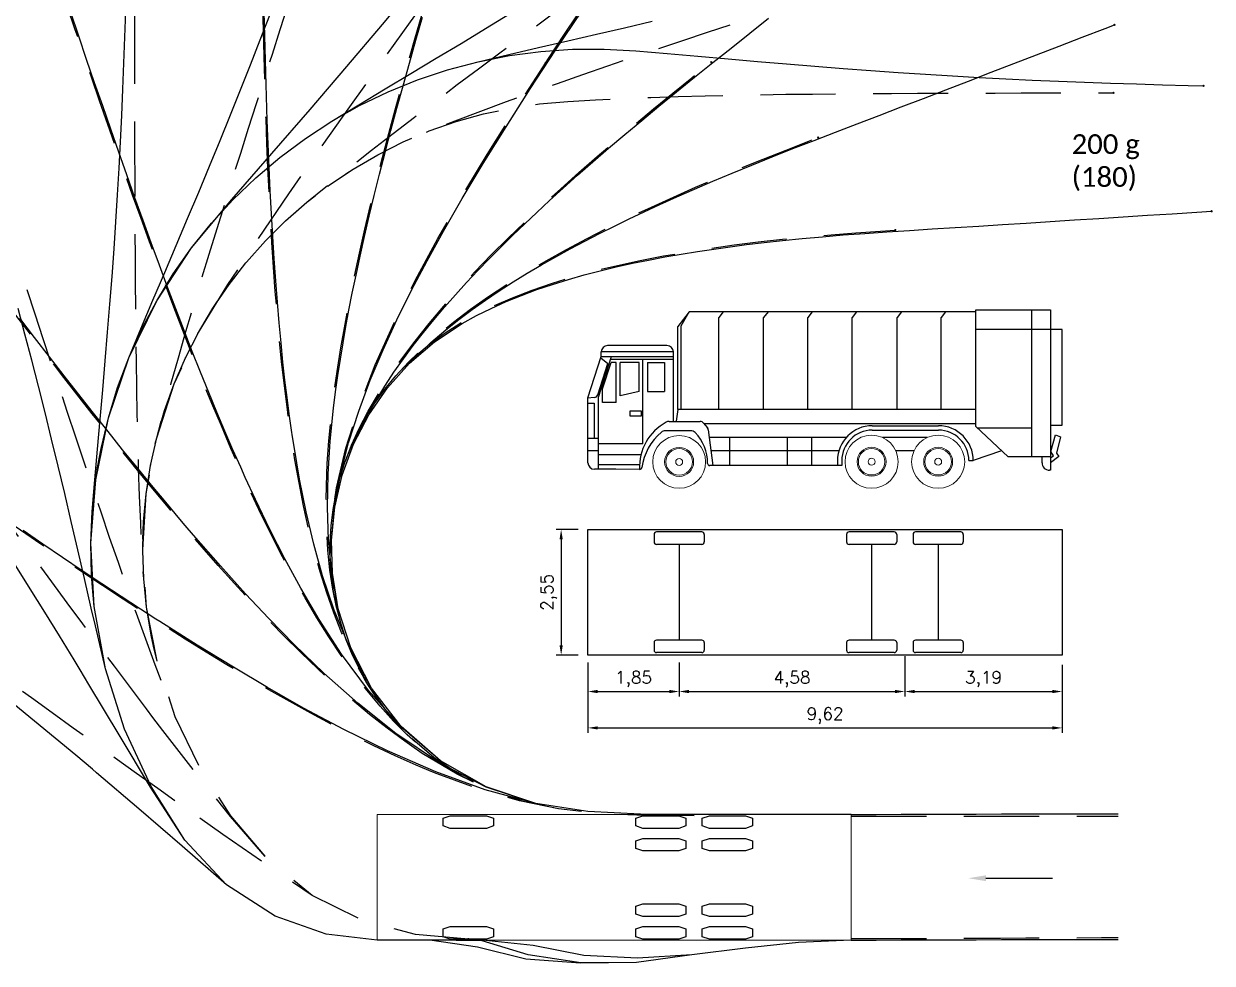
# Model space of a CAD drawing. Header units: millimetres. Extents: x -36.3 to 1.9, y -0.5 to 28.3.
# Drawn here: x -22.21 to 1.91, y -0.52 to 18.54 of the extents above; entities that cross this region are included whole.
import ezdxf
from ezdxf import colors
from ezdxf.entities.mleader import LeaderData, LeaderLine
from ezdxf.math import Vec2, Vec3

# ---------------------------------------------------------------- set-up
doc = ezdxf.new("R2010")
doc.units = ezdxf.units.MM
doc.linetypes.add('DASHEDX2', pattern=[1.5, 1, -0.5])
doc.layers.add('Tekst', color=4, linetype='Continuous')
doc.styles.add('Legend', font='CALIBRI.TTF')
doc.styles.get("Standard").update_dxf_attribs({"font": 'romans'})
doc.dimstyles.new('ISO-25', dxfattribs={"dimtxt": 2.5, "dimasz": 2.5, "dimexe": 1.25, "dimexo": 0.625, "dimtad": 1, "dimtxsty": 'Standard', "dimcen": 2.5, "dimadec": 0, "dimazin": 0, "dimtfac": 1, "dimtmove": 0, "dimatfit": 3, "dimfxl": 1, "dimarcsym": 0})

# ---------------------------------------------------------------- blocks, each defined once
blk = doc.blocks.new('*U253')
at = {"color": 1, "linetype": 'Continuous', "lineweight": 0, "ltscale": 1.524}
blk.add_lwpolyline([(0, 1.275), (-9.62, 1.275), (-9.62, -1.275), (0, -1.275), (0, 1.275), (0, 1.275)], close=True, dxfattribs=at)
at = {"color": 2, "linetype": 'Continuous', "ltscale": 1.524, "flags": 128}
for points in [[(-7.613, 1.043752), (-7.613, 1.202248), (-7.47076, 1.25), (-6.73924, 1.25), (-6.597, 1.202248), (-6.597, 1.043752), (-6.73924, 0.996), (-7.47076, 0.996)], [(-6.263, 1.043752), (-6.263, 1.202248), (-6.12076, 1.25), (-5.38924, 1.25), (-5.247, 1.202248), (-5.247, 1.043752), (-5.38924, 0.996), (-6.12076, 0.996)], [(-7.613, 0.586552), (-7.613, 0.745048), (-7.47076, 0.7928), (-6.73924, 0.7928), (-6.597, 0.745048), (-6.597, 0.586552), (-6.73924, 0.5388), (-7.47076, 0.5388)], [(-6.263, 0.586552), (-6.263, 0.745048), (-6.12076, 0.7928), (-5.38924, 0.7928), (-5.247, 0.745048), (-5.247, 0.586552), (-5.38924, 0.5388), (-6.12076, 0.5388)], [(-7.613, -0.745048), (-7.613, -0.586552), (-7.47076, -0.5388), (-6.73924, -0.5388), (-6.597, -0.586552), (-6.597, -0.745048), (-6.73924, -0.7928), (-7.47076, -0.7928)], [(-6.263, -0.745048), (-6.263, -0.586552), (-6.12076, -0.5388), (-5.38924, -0.5388), (-5.247, -0.586552), (-5.247, -0.745048), (-5.38924, -0.7928), (-6.12076, -0.7928)], [(-7.613, -1.202248), (-7.613, -1.043752), (-7.47076, -0.996), (-6.73924, -0.996), (-6.597, -1.043752), (-6.597, -1.202248), (-6.73924, -1.25), (-7.47076, -1.25)], [(-6.263, -1.202248), (-6.263, -1.043752), (-6.12076, -0.996), (-5.38924, -0.996), (-5.247, -1.043752), (-5.247, -1.202248), (-5.38924, -1.25), (-6.12076, -1.25)]]:
    blk.add_lwpolyline(points, close=True, dxfattribs=at)
blk = doc.blocks.new('*U252')
at = {"color": 2, "linetype": 'Continuous', "ltscale": 1.524, "flags": 128}
for points in [[(-0.508, 1.043752), (-0.508, 1.202248), (-0.36576, 1.25), (0.36576, 1.25), (0.508, 1.202248), (0.508, 1.043752), (0.36576, 0.996), (-0.36576, 0.996)], [(-0.508, -1.202248), (-0.508, -1.043752), (-0.36576, -0.996), (0.36576, -0.996), (0.508, -1.043752), (0.508, -1.202248), (0.36576, -1.25), (-0.36576, -1.25)]]:
    blk.add_lwpolyline(points, close=True, dxfattribs=at)
at = {"rotation": 180}
blk.add_blockref('*U253', (-1.85, 0), dxfattribs=at)
blk = doc.blocks.new('*U254')
at = {"color": 2, "lineweight": 0}
blk.add_circle((0, 0), 0.0127, dxfattribs=at)
blk = doc.blocks.new('*U255')
at = {"color": 2, "lineweight": 0}
blk.add_circle((0, 0), 0.0127, dxfattribs=at)
blk = doc.blocks.new('*U256')
at = {"color": 1, "lineweight": 0}
blk.add_circle((0, 0), 0.0127, dxfattribs=at)
blk = doc.blocks.new('*U257')
at = {"color": 1, "lineweight": 0}
blk.add_circle((0, 0), 0.0127, dxfattribs=at)
blk = doc.blocks.new('*U259')
at = {"color": 2, "lineweight": 0}
blk.add_circle((0, 0), 0.0127, dxfattribs=at)
blk = doc.blocks.new('*U261')
at = {"color": 1, "lineweight": 0}
blk.add_circle((0, 0), 0.0127, dxfattribs=at)
blk = doc.blocks.new('*U262')
at = {"color": 1, "lineweight": 0}
blk.add_circle((0, 0), 0.0127, dxfattribs=at)
blk = doc.blocks.new('*U264')
at = {"color": 2, "lineweight": 0}
blk.add_circle((0, 0), 0.0127, dxfattribs=at)
blk = doc.blocks.new('*U265')
at = {"color": 1, "lineweight": 0}
blk.add_circle((0, 0), 0.0127, dxfattribs=at)
blk = doc.blocks.new('*U268')
at = {"color": 1, "lineweight": 0}
blk.add_circle((0, 0), 0.0127, dxfattribs=at)
blk = doc.blocks.new('*U269')
at = {"color": 1, "lineweight": 0}
blk.add_circle((0, 0), 0.0127, dxfattribs=at)
blk = doc.blocks.new('*D194')
at = {"color": 0, "lineweight": -2, "transparency": 16777216}
for p, q in [((6.43, 1.454), (6.43, 0.638)), ((1.85, 1.327), (1.85, 0.638)), ((2.05, 0.738), (6.23, 0.738))]:
    blk.add_line(p, q, dxfattribs=at)
at = {"color": 0, "transparency": 16777216}
for points in [[(2.05, 0.772), (2.05, 0.705), (1.85, 0.738)], [(6.23, 0.772), (6.23, 0.705), (6.43, 0.738)]]:
    blk.add_solid(points, dxfattribs=at)
at = {"layer": 'Defpoints', "color": 0, "transparency": 16777216}
for p in [(1.85, 1.527), (6.43, 1.654), (6.43, 0.738)]:
    blk.add_point(p, dxfattribs=at)
at = {"color": 0, "transparency": 16777216, "insert": (4.14, 0.987), "char_height": 0.25, "attachment_point": 5}
blk.add_mtext('4,58', dxfattribs=at)
blk = doc.blocks.new('*D195')
at = {"color": 0, "lineweight": -2, "transparency": 16777216}
for p, q in [((0, 1.277), (0, -0.1)), ((9.62, 1.277), (9.62, -0.1)), ((0.2, 0), (9.42, 0))]:
    blk.add_line(p, q, dxfattribs=at)
at = {"color": 0, "transparency": 16777216}
for points in [[(0.2, 0.033), (0.2, -0.033), (0, 0)], [(9.42, 0.033), (9.42, -0.033), (9.62, 0)]]:
    blk.add_solid(points, dxfattribs=at)
at = {"layer": 'Defpoints', "color": 0, "transparency": 16777216}
for p in [(0, 1.477), (9.62, 1.477), (9.62, 0)]:
    blk.add_point(p, dxfattribs=at)
at = {"color": 0, "transparency": 16777216, "insert": (4.81, 0.249), "char_height": 0.25, "attachment_point": 5}
blk.add_mtext('9,62', dxfattribs=at)
blk = doc.blocks.new('*D196')
at = {"color": 0, "lineweight": -2, "transparency": 16777216}
for p, q in [((0, 1.327), (0, 0.638)), ((1.85, 1.327), (1.85, 0.638)), ((0.2, 0.738), (1.65, 0.738))]:
    blk.add_line(p, q, dxfattribs=at)
at = {"color": 0, "transparency": 16777216}
for points in [[(0.2, 0.772), (0.2, 0.705), (0, 0.738)], [(1.65, 0.772), (1.65, 0.705), (1.85, 0.738)]]:
    blk.add_solid(points, dxfattribs=at)
at = {"layer": 'Defpoints', "color": 0, "transparency": 16777216}
for p in [(0, 1.527), (1.85, 1.527), (1.85, 0.738)]:
    blk.add_point(p, dxfattribs=at)
at = {"color": 0, "transparency": 16777216, "insert": (0.925, 0.987), "char_height": 0.25, "attachment_point": 5}
blk.add_mtext('1,85', dxfattribs=at)
blk = doc.blocks.new('*D197')
at = {"color": 0, "lineweight": -2, "transparency": 16777216}
for p, q in [((-0.2, 4.027), (-0.644, 4.027)), ((-0.544, 3.827), (-0.544, 1.677)), ((-0.2, 1.477), (-0.644, 1.477))]:
    blk.add_line(p, q, dxfattribs=at)
at = {"color": 0, "transparency": 16777216}
for points in [[(-0.577, 3.827), (-0.511, 3.827), (-0.544, 4.027)], [(-0.577, 1.677), (-0.511, 1.677), (-0.544, 1.477)]]:
    blk.add_solid(points, dxfattribs=at)
at = {"layer": 'Defpoints', "color": 0, "transparency": 16777216}
for p in [(0, 4.027), (-0.544, 1.477), (0, 1.477)]:
    blk.add_point(p, dxfattribs=at)
at = {"color": 0, "transparency": 16777216, "insert": (-0.793, 2.752), "char_height": 0.25, "attachment_point": 5, "rotation": 90}
blk.add_mtext('2,55', dxfattribs=at)
blk = doc.blocks.new('*D198')
at = {"color": 0, "lineweight": -2, "transparency": 16777216}
for p, q in [((6.43, 1.277), (6.43, 0.638)), ((9.62, 1.277), (9.62, 0.638)), ((6.63, 0.738), (9.42, 0.738))]:
    blk.add_line(p, q, dxfattribs=at)
at = {"color": 0, "transparency": 16777216}
for points in [[(6.63, 0.772), (6.63, 0.705), (6.43, 0.738)], [(9.42, 0.772), (9.42, 0.705), (9.62, 0.738)]]:
    blk.add_solid(points, dxfattribs=at)
at = {"layer": 'Defpoints', "color": 0, "transparency": 16777216}
for p in [(6.43, 1.477), (9.62, 1.477), (9.62, 0.738)]:
    blk.add_point(p, dxfattribs=at)
at = {"color": 0, "transparency": 16777216, "insert": (8.025, 0.987), "char_height": 0.25, "attachment_point": 5}
blk.add_mtext('3,19', dxfattribs=at)
blk = doc.blocks.new('*U289')
at = {"color": 2, "lineweight": 0}
blk.add_circle((0, 0), 0.0127, dxfattribs=at)
blk = doc.blocks.new('*U291')
at = {"color": 2, "lineweight": 0}
blk.add_circle((0, 0), 0.0127, dxfattribs=at)
blk = doc.blocks.new('*U293')
at = {"color": 2, "lineweight": 0}
blk.add_circle((0, 0), 0.0127, dxfattribs=at)
blk = doc.blocks.new('A$C073F79CF')
at = {"color": 0}
for p, q in [((2.055, 8.446), (1.82, 8.148)), ((1.893, 8.159), (2.055, 8.446)), ((7.868, 8.446), (2.055, 8.446)), ((2.743, 8.446), (2.652, 8.331)), ((3.655, 8.446), (3.564, 8.331)), ((4.551, 8.446), (4.46, 8.331)), ((5.449, 8.446), (5.358, 8.331)), ((6.362, 8.446), (6.271, 8.331)), ((7.257, 8.446), (7.166, 8.331)), ((7.868, 6.115), (7.868, 8.487)), ((7.868, 8.487), (9.384, 8.487)), ((8.996, 8.487), (8.996, 5.499)), ((9.384, 8.487), (9.384, 5.229)), ((2.652, 6.461), (2.652, 8.331)), ((3.564, 6.461), (3.564, 8.331)), ((4.46, 6.461), (4.46, 8.331)), ((5.358, 6.461), (5.358, 8.331)), ((6.271, 6.461), (6.271, 8.331)), ((7.166, 6.461), (7.166, 8.331)), ((1.82, 6.461), (1.82, 8.148)), ((1.893, 6.461), (1.893, 8.159)), ((9.62, 8.088), (7.868, 8.088)), ((1.602, 7.759), (0.399, 7.759)), ((0, 6.698), (0.269, 7.534)), ((0.213, 6.709), (0.479, 7.534)), ((0.262, 7.51), (0.404, 7.395)), ((1.731, 7.63), (0.269, 7.63)), ((0.269, 7.534), (0.269, 7.629)), ((0.269, 7.534), (1.731, 7.534)), ((0.462, 7.481), (1.731, 7.481)), ((1.115, 5.762), (1.115, 7.481)), ((1.731, 7.63), (1.731, 6.224)), ((0.2, 6.762), (0.404, 7.395)), ((0.298, 6.88), (0.47, 7.412)), ((0.569, 7.412), (0.47, 7.412)), ((0.569, 6.605), (0.569, 7.412)), ((0.653, 6.741), (0.653, 7.412)), ((1.037, 7.412), (0.653, 7.412)), ((1.037, 6.829), (1.037, 7.412)), ((1.211, 7.412), (1.552, 7.412)), ((1.211, 7.412), (1.211, 6.829)), ((1.552, 7.412), (1.552, 6.829)), ((0.298, 6.605), (0.298, 6.88)), ((1.037, 6.829), (0.653, 6.741)), ((1.211, 6.829), (1.552, 6.829)), ((0.124, 6.702), (0, 6.693)), ((0.124, 6.702), (0, 6.693)), ((0, 5.38), (0, 6.698)), ((0, 6.587), (0.123, 6.587)), ((0.123, 6.587), (0.123, 5.873)), ((0.213, 5.25), (0.213, 6.709)), ((0.569, 6.605), (0.298, 6.605)), ((1.087, 6.431), (0.85, 6.431)), ((0.85, 6.431), (0.85, 6.336)), ((0.85, 6.336), (1.087, 6.336)), ((1.087, 6.336), (1.087, 6.431)), ((1.82, 6.461), (1.788, 6.224)), ((7.868, 6.461), (1.82, 6.461)), ((1.988, 6.028), (1.568, 6.028)), ((1.648, 6.218), (2.181, 6.218)), ((2.345, 6.186), (2.423, 6.089)), ((7.868, 6.174), (2.355, 6.174)), ((2.441, 6.046), (2.534, 5.322)), ((5.769, 6.132), (7.11, 6.132)), ((5.769, 6.044), (7.11, 6.044)), ((8.522, 5.499), (7.868, 6.115)), ((7.896, 6.089), (8.996, 6.089)), ((9.384, 6.143), (9.62, 6.143)), ((0.213, 5.873), (0, 5.873)), ((5.238, 5.893), (2.461, 5.893)), ((2.872, 5.893), (2.872, 5.328)), ((4.039, 5.893), (4.039, 5.328)), ((4.536, 5.893), (4.536, 5.328)), ((6.883, 5.893), (5.977, 5.893)), ((9.389, 5.611), (9.486, 5.948)), ((9.486, 5.948), (9.584, 5.905)), ((9.584, 5.905), (9.508, 5.576)), ((0.213, 5.625), (0, 5.625)), ((1.115, 5.762), (0.213, 5.762)), ((5.09, 5.624), (2.496, 5.624)), ((6.614, 5.624), (6.246, 5.624)), ((8.389, 5.624), (7.817, 5.425)), ((9.442, 5.524), (9.389, 5.611)), ((9.508, 5.576), (9.554, 5.509)), ((1.074, 5.541), (0.213, 5.541)), ((1.046, 5.337), (0.213, 5.337)), ((5.15, 5.328), (2.463, 5.323)), ((5.061, 5.425), (5.061, 5.328)), ((5.15, 5.425), (5.15, 5.328)), ((9.384, 5.499), (8.522, 5.499)), ((9.213, 5.381), (9.213, 5.499)), ((9.384, 5.481), (9.442, 5.524)), ((9.554, 5.509), (9.384, 5.382)), ((0.562, 5.25), (0.13, 5.25)), ((9.384, 5.229), (9.364, 5.229))]:
    blk.add_line(p, q, dxfattribs=at)
for p, q in [((9.62, 6.143), (9.62, 8.088)), ((2.085, 6.028), (1.988, 6.028)), ((2.181, 6.218), (2.278, 6.218)), ((7.729, 5.425), (7.817, 5.425)), ((1.048, 5.245), (0.562, 5.25)), ((1.342, 3.927), (1.342, 3.773)), ((2.308, 3.977), (1.392, 3.977)), ((2.358, 3.927), (2.358, 3.773)), ((5.247, 3.927), (5.247, 3.773)), ((6.213, 3.977), (5.297, 3.977)), ((6.263, 3.927), (6.263, 3.773)), ((6.597, 3.927), (6.597, 3.773)), ((7.563, 3.977), (6.647, 3.977)), ((7.613, 3.927), (7.613, 3.773)), ((2.308, 3.723), (1.392, 3.723)), ((1.85, 3.723), (1.85, 1.781)), ((6.213, 3.723), (5.297, 3.723)), ((5.755, 3.723), (5.755, 1.781)), ((7.563, 3.723), (6.647, 3.723)), ((7.105, 3.723), (7.105, 1.781)), ((1.342, 1.731), (1.342, 1.577)), ((2.308, 1.781), (1.392, 1.781)), ((2.358, 1.731), (2.358, 1.577)), ((5.247, 1.731), (5.247, 1.577)), ((6.213, 1.781), (5.297, 1.781)), ((6.263, 1.731), (6.263, 1.577)), ((6.597, 1.731), (6.597, 1.577)), ((7.563, 1.781), (6.647, 1.781)), ((7.613, 1.731), (7.613, 1.577)), ((2.308, 1.527), (1.392, 1.527)), ((6.213, 1.527), (5.297, 1.527)), ((7.563, 1.527), (6.647, 1.527))]:
    blk.add_line(p, q)
blk.add_lwpolyline([(0, 4.027), (9.62, 4.027), (9.62, 1.477), (0, 1.477)], close=True)
at = {"color": 0, "lineweight": 0}
for centre, radius in [((1.85, 5.398), 0.536), ((5.755, 5.402), 0.539), ((7.105, 5.402), 0.539), ((1.85, 5.398), 0.294), ((1.85, 5.398), 0.269), ((5.755, 5.402), 0.294), ((5.755, 5.402), 0.269), ((7.105, 5.402), 0.294), ((7.105, 5.402), 0.269), ((1.85, 5.398), 0.0705), ((5.755, 5.402), 0.0705), ((7.105, 5.402), 0.0705)]:
    blk.add_circle(centre, radius, dxfattribs=at)
at = {"color": 0}
for centre, radius, start, end in [((0.399, 7.63), 0.13, 90, 180), ((1.602, 7.63), 0.13, 0, 90), ((0.118, 6.789), 0.0864, 274.2539, 342.1292), ((0.118, 6.789), 0.0864, 274.2539, 342.1292), ((2.074, 5.297), 1.029, 118.2924, 182.8918), ((1.568, 5.899), 0.13, 90, 127.4099), ((1.648, 6.089), 0.13, 90, 118.2924), ((2.085, 5.899), 0.13, 45.9588, 90), ((2.278, 6.132), 0.0864, 38.6813, 90), ((2.356, 6.035), 0.0864, 7.3191, 38.6813), ((5.769, 5.425), 0.707, 90, 180), ((5.769, 5.425), 0.619, 90, 180), ((7.11, 5.425), 0.707, 0, 90), ((7.11, 5.425), 0.619, 0, 90), ((2.242, 5.116), 1.163, 130.3583, 171.7957), ((1.531, 5.37), 0.896, 359.743, 43.9964), ((0.13, 5.38), 0.13, 180, 270), ((2.47, 5.366), 0.0432, 179.743, 270), ((9.364, 5.381), 0.152, 180, 270), ((1.048, 5.288), 0.0432, 270, 351.7957)]:
    blk.add_arc(centre, radius, start, end, dxfattribs=at)
for centre, start, end in [((1.392, 3.927), 90, 180), ((2.308, 3.927), 0, 90), ((5.297, 3.927), 90, 180), ((6.213, 3.927), 0, 90), ((6.647, 3.927), 90, 180), ((7.563, 3.927), 0, 90), ((1.392, 3.773), 180, 270), ((2.308, 3.773), 270, 0), ((5.297, 3.773), 180, 270), ((6.213, 3.773), 270, 0), ((6.647, 3.773), 180, 270), ((7.563, 3.773), 270, 0), ((1.392, 1.731), 90, 180), ((2.308, 1.731), 0, 90), ((5.297, 1.731), 90, 180), ((6.213, 1.731), 0, 90), ((6.647, 1.731), 90, 180), ((7.563, 1.731), 0, 90), ((1.392, 1.577), 180, 270), ((2.308, 1.577), 270, 0), ((5.297, 1.577), 180, 270), ((6.213, 1.577), 270, 0), ((6.647, 1.577), 180, 270), ((7.563, 1.577), 270, 0)]:
    blk.add_arc(centre, 0.05, start, end)
dim = blk.add_linear_dim(base=(-0.544, 1.477), p1=(0, 4.027), p2=(0, 1.477), angle=270, dimstyle='ISO-25', override={"dimtxt": 0.25, "dimasz": 0.2, "dimexe": 0.1, "dimexo": 0.2, "dimgap": 0.1})
dim.commit()
dim.dimension.update_dxf_attribs({"geometry": '*D197', "text_midpoint": (-0.793, 2.752)})
for base, p1, p2, picture, middle in [((1.85, 0.738), (0, 1.527), (1.85, 1.527), '*D196', (0.925, 0.987)), ((9.62, 0), (0, 1.477), (9.62, 1.477), '*D195', (4.81, 0.249)), ((6.43, 0.738), (1.85, 1.527), (6.43, 1.654), '*D194', (4.14, 0.987)), ((9.62, 0.738), (6.43, 1.477), (9.62, 1.477), '*D198', (8.025, 0.987))]:
    dim = blk.add_linear_dim(base=base, p1=p1, p2=p2, dimstyle='ISO-25', override={"dimtxt": 0.25, "dimasz": 0.2, "dimexe": 0.1, "dimexo": 0.2, "dimgap": 0.1})
    dim.commit()
    dim.dimension.update_dxf_attribs({"geometry": picture, "text_midpoint": middle})
blk = doc.blocks.new('REN_B')
at = {"color": 1, "linetype": 'Continuous', "ltscale": 1.524, "flags": 128}
for points in [[(-20.844, 8.006), (-20.816, 8.648), (-20.748, 9.288), (-20.639, 9.922), (-20.49, 10.548), (-20.302, 11.163), (-20.075, 11.765), (-19.829, 12.355), (-19.586, 12.932), (-19.347, 13.495), (-19.112, 14.048), (-18.882, 14.591), (-18.657, 15.126), (-18.437, 15.654), (-18.222, 16.176), (-18.012, 16.693), (-17.807, 17.205), (-17.606, 17.714), (-17.409, 18.22), (-17.216, 18.722)], [(-20.814, 7.106), (-20.831, 7.363), (-20.844, 8.006), (-20.816, 8.648), (-20.765, 9.286), (-20.711, 9.909), (-20.658, 10.52), (-20.605, 11.118), (-20.554, 11.706), (-20.505, 12.285), (-20.459, 12.855), (-20.416, 13.418), (-20.376, 13.974), (-20.339, 14.525), (-20.305, 15.071), (-20.274, 15.613), (-20.246, 16.151), (-20.22, 16.686), (-20.196, 17.218), (-20.175, 17.747), (-20.155, 18.275), (-20.138, 18.8)], [(-16.754, 10.162), (-16.774, 10.295), (-16.821, 10.629), (-16.865, 10.962), (-16.907, 11.309), (-16.948, 11.679), (-16.987, 12.069), (-17.025, 12.475), (-17.061, 12.896), (-17.095, 13.329), (-17.126, 13.772), (-17.155, 14.225), (-17.181, 14.685), (-17.205, 15.152), (-17.227, 15.625), (-17.248, 16.102), (-17.266, 16.584), (-17.282, 17.069), (-17.297, 17.558), (-17.311, 18.049), (-17.323, 18.543), (-17.334, 19.038)], [(-15.923, 10.743), (-15.882, 11.076), (-15.835, 11.409), (-15.784, 11.741), (-15.73, 12.072), (-15.671, 12.403), (-15.61, 12.734), (-15.542, 13.078), (-15.466, 13.444), (-15.383, 13.827), (-15.294, 14.226), (-15.197, 14.638), (-15.095, 15.061), (-14.987, 15.493), (-14.875, 15.932), (-14.757, 16.379), (-14.636, 16.831), (-14.511, 17.287), (-14.382, 17.748), (-14.251, 18.212), (-14.116, 18.679)], [(-17.713, 9.338), (-17.806, 9.543), (-17.963, 9.9), (-18.125, 10.274), (-18.289, 10.662), (-18.454, 11.062), (-18.62, 11.474), (-18.787, 11.894), (-18.954, 12.323), (-19.122, 12.758), (-19.288, 13.2), (-19.455, 13.647), (-19.621, 14.099), (-19.787, 14.555), (-19.952, 15.014), (-20.116, 15.476), (-20.28, 15.941), (-20.443, 16.408), (-20.606, 16.877), (-20.769, 17.348), (-20.931, 17.821), (-21.093, 18.295), (-21.254, 18.77)], [(-20.754, 6.324), (-20.839, 6.688), (-20.977, 7.284), (-21.111, 7.869), (-21.244, 8.444), (-21.376, 9.009), (-21.509, 9.565), (-21.641, 10.113), (-21.775, 10.654), (-21.91, 11.189), (-22.046, 11.719), (-22.183, 12.243), (-22.322, 12.763)], [(-5.417, -0.054), (-6.486, -0.103), (-7.561, -0.215), (-8.652, -0.35), (-9.778, -0.503), (-10.909, -0.52), (-12.022, -0.437), (-13.003, -0.197), (-13.968, -0.054), (-15.037, -0.054), (-15.037, -0.054), (-16.07, 0.069), (-17.108, 0.436), (-18.091, 1.07), (-18.941, 1.976), (-19.623, 3.065), (-20.162, 4.231), (-20.548, 5.457), (-20.777, 6.722), (-20.844, 8.006), (-20.748, 9.288), (-20.49, 10.548), (-20.075, 11.765), (-19.509, 12.92), (-18.802, 13.994), (-17.985, 14.979), (-17.177, 15.909), (-16.399, 16.804), (-15.651, 17.674), (-14.929, 18.527), (-14.23, 19.369)], [(-20.709, 9.542), (-20.639, 9.922), (-20.49, 10.548), (-20.302, 11.163), (-20.075, 11.765), (-19.811, 12.351), (-19.509, 12.92), (-19.173, 13.468), (-18.802, 13.994), (-18.399, 14.495), (-17.965, 14.97), (-17.501, 15.416), (-17.01, 15.832), (-16.494, 16.216), (-15.954, 16.567), (-15.41, 16.899), (-14.877, 17.221), (-14.353, 17.535), (-13.84, 17.843), (-13.336, 18.146), (-12.841, 18.446), (-12.355, 18.743)], [(-18.929, 8.36), (-19.042, 8.493), (-19.327, 8.833), (-19.616, 9.181), (-19.907, 9.537), (-20.201, 9.9), (-20.496, 10.268), (-20.793, 10.642), (-21.09, 11.02), (-21.388, 11.403), (-21.687, 11.788), (-21.987, 12.177), (-22.286, 12.568)], [(-5.417, 2.496), (-6.486, 2.496), (-7.555, 2.496), (-8.624, 2.496), (-9.692, 2.505), (-10.76, 2.562), (-11.815, 2.722), (-12.827, 3.056), (-13.751, 3.584), (-14.55, 4.285), (-14.55, 4.285), (-14.55, 4.285), (-15.15, 5.063), (-15.571, 5.879), (-15.826, 6.674), (-15.944, 7.397), (-15.964, 8.067), (-15.904, 8.735), (-15.783, 9.394), (-15.616, 10.043), (-15.411, 10.681), (-15.176, 11.309), (-14.915, 11.928), (-14.635, 12.537), (-14.337, 13.139), (-14.024, 13.734), (-13.692, 14.335), (-13.311, 14.997), (-12.885, 15.708), (-12.422, 16.453), (-11.931, 17.222), (-11.418, 18.007), (-10.887, 18.803)], [(-14.81, 11.305), (-14.698, 11.472), (-14.505, 11.746), (-14.305, 12.015), (-14.099, 12.279), (-13.887, 12.538), (-13.67, 12.794), (-13.449, 13.045), (-13.223, 13.293), (-12.993, 13.538), (-12.76, 13.779), (-12.524, 14.017), (-12.284, 14.253), (-12.043, 14.486), (-11.798, 14.717), (-11.54, 14.956), (-11.263, 15.208), (-10.97, 15.47), (-10.662, 15.74), (-10.342, 16.017), (-10.01, 16.298), (-9.669, 16.584), (-9.32, 16.874), (-8.962, 17.165), (-8.599, 17.459), (-8.229, 17.755), (-7.856, 18.052), (-7.479, 18.353), (-7.099, 18.655)], [(-20.124, 11.646), (-20.075, 11.765), (-19.811, 12.351), (-19.509, 12.92), (-19.173, 13.468), (-18.802, 13.994), (-18.399, 14.495), (-17.965, 14.97), (-17.501, 15.416), (-17.01, 15.832), (-16.494, 16.216), (-15.954, 16.567), (-15.393, 16.883), (-14.814, 17.162), (-14.218, 17.404), (-13.607, 17.608), (-12.985, 17.773), (-12.368, 17.919), (-11.763, 18.06), (-11.171, 18.196), (-10.59, 18.33), (-10.019, 18.463), (-9.458, 18.594)], [(-13.948, 12.074), (-13.898, 12.118), (-13.643, 12.335), (-13.38, 12.542), (-13.112, 12.743), (-12.839, 12.936), (-12.561, 13.123), (-12.279, 13.304), (-11.994, 13.48), (-11.705, 13.65), (-11.414, 13.816), (-11.12, 13.977), (-10.824, 14.135), (-10.525, 14.288), (-10.225, 14.438), (-9.923, 14.585), (-9.619, 14.729), (-9.299, 14.877), (-8.958, 15.03), (-8.599, 15.188), (-8.224, 15.35), (-7.834, 15.513), (-7.433, 15.678), (-7.021, 15.844), (-6.601, 16.011), (-6.172, 16.177), (-5.737, 16.345), (-5.297, 16.514), (-4.853, 16.685), (-4.404, 16.858), (-3.953, 17.031), (-3.499, 17.206), (-3.042, 17.382), (-2.583, 17.559), (-2.123, 17.736), (-1.66, 17.914), (-1.197, 18.092), (-0.732, 18.271), (-0.266, 18.451), (-0.079, 18.522)], [(-19.173, 13.468), (-18.802, 13.994), (-18.399, 14.495), (-17.965, 14.97), (-17.501, 15.416), (-17.01, 15.832), (-16.494, 16.216), (-15.954, 16.567), (-15.393, 16.883), (-14.814, 17.162), (-14.218, 17.404), (-13.607, 17.608), (-12.985, 17.773), (-12.354, 17.898), (-11.716, 17.983), (-11.074, 18.027), (-10.43, 18.03), (-9.787, 17.993), (-9.15, 17.941), (-8.528, 17.888), (-7.918, 17.834), (-7.321, 17.781), (-6.733, 17.731), (-6.155, 17.682), (-5.585, 17.637), (-5.022, 17.595), (-4.465, 17.555), (-3.913, 17.519), (-3.367, 17.485), (-2.824, 17.455), (-2.285, 17.427), (-1.75, 17.402), (-1.217, 17.378), (-0.686, 17.358), (-0.158, 17.339), (0.369, 17.322), (0.894, 17.306), (1.417, 17.292), (1.731, 17.285)], [(-19.526, 6.465), (-19.837, 6.666), (-20.228, 6.921), (-20.622, 7.181), (-21.019, 7.446), (-21.418, 7.714), (-21.819, 7.985), (-22.222, 8.26)], [(-20.813, 3.415), (-21.152, 3.699), (-21.573, 4.049), (-21.991, 4.394), (-22.409, 4.734)], [(-13.023, 12.621), (-12.723, 12.769), (-12.418, 12.906), (-12.108, 13.032), (-11.795, 13.149), (-11.478, 13.256), (-11.158, 13.355), (-10.836, 13.447), (-10.512, 13.531), (-10.186, 13.61), (-9.859, 13.683), (-9.531, 13.75), (-9.201, 13.812), (-8.871, 13.87), (-8.54, 13.924), (-8.208, 13.973), (-7.875, 14.019), (-7.541, 14.062), (-7.187, 14.104), (-6.811, 14.145), (-6.416, 14.185), (-6.005, 14.222), (-5.58, 14.258), (-5.143, 14.291), (-4.695, 14.321), (-4.239, 14.35), (-3.776, 14.38), (-3.307, 14.41), (-2.832, 14.44), (-2.352, 14.47), (-1.868, 14.501), (-1.381, 14.532), (-0.891, 14.563), (-0.398, 14.594), (0.096, 14.626), (0.593, 14.657), (1.092, 14.689), (1.592, 14.721), (1.893, 14.74)], [(-5.417, -0.054), (-6.486, -0.103), (-7.561, -0.215), (-8.652, -0.35), (-9.778, -0.503), (-10.909, -0.52), (-12.022, -0.437), (-13.003, -0.197), (-13.968, -0.054), (-15.037, -0.054), (-15.037, -0.054), (-16.07, 0.069), (-17.108, 0.436), (-18.091, 1.07), (-18.941, 1.976), (-19.623, 3.065), (-20.162, 4.231), (-20.548, 5.457), (-20.777, 6.722), (-20.844, 8.006), (-20.748, 9.288), (-20.49, 10.548), (-20.075, 11.765), (-19.509, 12.92), (-19.173, 13.468)], [(-5.417, 2.496), (-6.486, 2.496), (-7.555, 2.496), (-8.624, 2.496), (-9.692, 2.505), (-10.76, 2.562), (-11.815, 2.722), (-12.827, 3.056), (-13.751, 3.584), (-14.55, 4.285), (-14.55, 4.285), (-14.55, 4.285), (-15.15, 5.063), (-15.571, 5.879), (-15.826, 6.674), (-15.944, 7.397), (-15.964, 8.067), (-15.898, 8.734), (-15.748, 9.387), (-15.517, 10.015), (-15.208, 10.608), (-14.827, 11.158), (-14.379, 11.654), (-13.872, 12.09), (-13.315, 12.459), (-13.023, 12.621)], [(-5.417, 2.496), (-6.486, 2.496), (-7.555, 2.496), (-8.624, 2.496), (-9.692, 2.505), (-10.76, 2.562), (-11.815, 2.722), (-12.827, 3.056), (-13.751, 3.584), (-14.55, 4.285), (-14.55, 4.285), (-14.55, 4.285), (-15.15, 5.063), (-15.571, 5.879), (-15.826, 6.674), (-15.944, 7.397), (-15.964, 8.067), (-15.898, 8.734), (-15.748, 9.387), (-15.517, 10.015), (-15.208, 10.608), (-14.827, 11.158), (-14.384, 11.659), (-13.948, 12.074)], [(-5.417, -0.054), (-6.486, -0.103), (-7.561, -0.215), (-8.652, -0.35), (-9.778, -0.503), (-10.909, -0.52), (-12.022, -0.437), (-13.003, -0.197), (-13.968, -0.054), (-15.037, -0.054), (-15.037, -0.054), (-16.07, 0.069), (-17.108, 0.436), (-18.091, 1.07), (-18.941, 1.976), (-19.623, 3.065), (-20.162, 4.231), (-20.548, 5.457), (-20.777, 6.722), (-20.844, 8.006), (-20.748, 9.288), (-20.49, 10.548), (-20.124, 11.646)], [(-5.417, 2.496), (-6.486, 2.496), (-7.555, 2.496), (-8.624, 2.496), (-9.692, 2.505), (-10.76, 2.562), (-11.815, 2.722), (-12.827, 3.056), (-13.751, 3.584), (-14.55, 4.285), (-14.55, 4.285), (-14.55, 4.285), (-15.15, 5.063), (-15.571, 5.879), (-15.826, 6.674), (-15.944, 7.397), (-15.964, 8.067), (-15.898, 8.734), (-15.748, 9.387), (-15.518, 10.015), (-15.224, 10.617), (-14.883, 11.193), (-14.81, 11.305)], [(-5.417, 2.496), (-6.486, 2.496), (-7.555, 2.496), (-8.624, 2.496), (-9.692, 2.505), (-10.76, 2.562), (-11.815, 2.722), (-12.827, 3.056), (-13.751, 3.584), (-14.55, 4.285), (-14.55, 4.285), (-14.55, 4.285), (-15.15, 5.063), (-15.571, 5.879), (-15.827, 6.673), (-15.96, 7.394), (-16.026, 8.063), (-16.047, 8.733), (-16.034, 9.405), (-15.991, 10.075), (-15.923, 10.743)], [(-5.417, 2.496), (-6.486, 2.496), (-7.555, 2.496), (-8.624, 2.496), (-9.692, 2.505), (-10.76, 2.562), (-11.815, 2.722), (-12.827, 3.056), (-13.751, 3.584), (-14.55, 4.285), (-14.55, 4.285), (-14.55, 4.285), (-15.15, 5.063), (-15.589, 5.87), (-15.91, 6.642), (-16.143, 7.339), (-16.323, 7.986), (-16.478, 8.641), (-16.61, 9.3), (-16.724, 9.963), (-16.754, 10.162)], [(-5.417, -0.054), (-6.486, -0.103), (-7.561, -0.215), (-8.652, -0.35), (-9.778, -0.503), (-10.909, -0.52), (-12.022, -0.437), (-13.003, -0.197), (-13.968, -0.054), (-15.037, -0.054), (-15.037, -0.054), (-16.07, 0.069), (-17.108, 0.436), (-18.091, 1.07), (-18.941, 1.976), (-19.623, 3.065), (-20.162, 4.231), (-20.548, 5.457), (-20.777, 6.722), (-20.844, 8.006), (-20.748, 9.288), (-20.709, 9.542)], [(-5.417, -0.054), (-6.486, -0.103), (-7.561, -0.215), (-8.652, -0.35), (-9.778, -0.503), (-10.909, -0.52), (-12.022, -0.437), (-13.003, -0.197), (-13.968, -0.054), (-15.037, -0.054), (-15.037, -0.054), (-16.07, 0.069), (-17.108, 0.436), (-18.091, 1.07), (-18.941, 1.976), (-19.623, 3.065), (-20.162, 4.231), (-20.548, 5.457), (-20.777, 6.722), (-20.844, 8.006), (-20.748, 9.288), (-20.709, 9.542)], [(-5.417, 2.496), (-6.486, 2.496), (-7.555, 2.496), (-8.624, 2.496), (-9.692, 2.505), (-10.76, 2.562), (-11.815, 2.722), (-12.827, 3.056), (-13.751, 3.584), (-14.557, 4.278), (-14.557, 4.278), (-14.557, 4.278), (-15.21, 5.014), (-15.758, 5.754), (-16.213, 6.456), (-16.585, 7.091), (-16.907, 7.683), (-17.213, 8.283), (-17.506, 8.889), (-17.713, 9.338)], [(-5.417, 2.496), (-6.486, 2.496), (-7.555, 2.496), (-8.624, 2.496), (-9.692, 2.505), (-10.76, 2.562), (-11.815, 2.722), (-12.827, 3.055), (-13.772, 3.548), (-14.655, 4.144), (-14.655, 4.144), (-14.655, 4.144), (-15.427, 4.757), (-16.117, 5.369), (-16.721, 5.95), (-17.237, 6.477), (-17.706, 6.976), (-18.217, 7.541), (-18.761, 8.164), (-18.929, 8.36)], [(-5.417, -0.054), (-6.486, -0.103), (-7.561, -0.215), (-8.652, -0.35), (-9.778, -0.503), (-10.909, -0.52), (-12.022, -0.437), (-13.003, -0.197), (-13.968, -0.054), (-15.037, -0.054), (-15.037, -0.054), (-16.07, 0.069), (-17.108, 0.436), (-18.091, 1.07), (-18.941, 1.976), (-19.623, 3.065), (-20.162, 4.231), (-20.548, 5.457), (-20.777, 6.722), (-20.844, 8.006)], [(-5.417, -0.054), (-6.486, -0.103), (-7.561, -0.215), (-8.652, -0.35), (-9.778, -0.503), (-10.909, -0.52), (-12.022, -0.437), (-13.003, -0.197), (-13.968, -0.054), (-15.037, -0.054), (-15.037, -0.054), (-16.07, 0.069), (-17.108, 0.436), (-18.091, 1.07), (-18.941, 1.976), (-19.623, 3.065), (-20.162, 4.231), (-20.548, 5.457), (-20.777, 6.722), (-20.814, 7.106)], [(-5.417, -0.054), (-6.486, -0.103), (-7.561, -0.215), (-8.652, -0.35), (-9.778, -0.503), (-10.909, -0.52), (-12.022, -0.437), (-13.003, -0.197), (-13.968, -0.054), (-15.037, -0.054), (-15.037, -0.054), (-16.07, 0.069), (-17.108, 0.436), (-18.091, 1.07), (-18.941, 1.976), (-19.623, 3.065), (-20.162, 4.231), (-20.548, 5.457), (-20.754, 6.324)], [(-5.417, 2.496), (-6.486, 2.496), (-7.555, 2.496), (-8.624, 2.496), (-9.692, 2.505), (-10.76, 2.562), (-11.815, 2.721), (-12.846, 2.999), (-13.849, 3.363), (-14.828, 3.789), (-14.828, 3.789), (-14.828, 3.789), (-15.714, 4.224), (-16.529, 4.659), (-17.26, 5.073), (-17.955, 5.485), (-18.689, 5.935), (-19.449, 6.416), (-19.526, 6.465)], [(-5.417, -0.054), (-6.486, -0.103), (-7.561, -0.215), (-8.652, -0.35), (-9.754, -0.417), (-10.844, -0.361), (-11.871, -0.163), (-12.899, -0.054), (-13.968, -0.054), (-15.037, -0.054), (-15.037, -0.054), (-16.07, 0.069), (-17.108, 0.436), (-18.091, 1.07), (-18.995, 1.857), (-19.871, 2.614), (-20.728, 3.343), (-20.813, 3.415)], [(-5.417, 2.496), (-4.911, 2.499), (-4.404, 2.502), (-3.897, 2.504), (-3.389, 2.506), (-2.881, 2.507), (-2.373, 2.509), (-1.864, 2.51), (-1.355, 2.511), (-0.846, 2.511), (-0.337, 2.512), (-0.003, 2.512)], [(-5.417, -0.054), (-4.911, -0.051), (-4.404, -0.048), (-3.897, -0.046), (-3.389, -0.044), (-2.881, -0.043), (-2.373, -0.041), (-1.864, -0.04), (-1.355, -0.039), (-0.846, -0.039), (-0.337, -0.038), (0, -0.038)]]:
    blk.add_lwpolyline(points, dxfattribs=at)
at = {"color": 2, "linetype": 'DASHEDX2', "ltscale": 1.524, "flags": 128}
for points in [[(-19.717, 6.707), (-19.774, 7.281), (-19.794, 7.857), (-19.777, 8.434), (-19.725, 9.008), (-19.635, 9.578), (-19.51, 10.141), (-19.368, 10.688), (-19.221, 11.231), (-19.07, 11.768), (-18.917, 12.3), (-18.761, 12.828), (-18.604, 13.352), (-18.445, 13.872), (-18.286, 14.389), (-18.126, 14.902), (-17.966, 15.412), (-17.805, 15.92), (-17.645, 16.426), (-17.484, 16.929), (-17.323, 17.431), (-17.163, 17.93), (-17.003, 18.429), (-16.842, 18.926), (-16.682, 19.422), (-16.522, 19.916), (-16.362, 20.41), (-16.203, 20.903), (-16.043, 21.396), (-15.884, 21.887), (-15.724, 22.378), (-15.565, 22.868), (-15.406, 23.358), (-15.247, 23.848), (-15.088, 24.337), (-14.93, 24.826), (-14.771, 25.314), (-14.612, 25.803), (-14.517, 26.096)], [(-19.577, 5.912), (-19.624, 6.138), (-19.717, 6.707), (-19.774, 7.281), (-19.807, 7.846), (-19.835, 8.407), (-19.858, 8.964), (-19.877, 9.518), (-19.892, 10.068), (-19.904, 10.615), (-19.915, 11.159), (-19.923, 11.699), (-19.929, 12.237), (-19.935, 12.772), (-19.939, 13.304), (-19.942, 13.835), (-19.945, 14.363), (-19.948, 14.89), (-19.949, 15.414), (-19.951, 15.938), (-19.952, 16.46), (-19.953, 16.981), (-19.954, 17.501), (-19.954, 18.02), (-19.955, 18.538), (-19.955, 19.056), (-19.955, 19.572), (-19.956, 20.088), (-19.956, 20.604), (-19.956, 21.119), (-19.956, 21.633), (-19.956, 22.148), (-19.956, 22.661), (-19.956, 23.175), (-19.956, 23.688), (-19.956, 24.201), (-19.956, 24.714), (-19.957, 25.227), (-19.957, 25.739), (-19.957, 25.841)], [(-11.622, 17.742), (-11.457, 17.994), (-11.179, 18.413), (-10.898, 18.831), (-10.616, 19.248), (-10.332, 19.665), (-10.046, 20.082), (-9.759, 20.498), (-9.471, 20.913), (-9.182, 21.329), (-8.891, 21.743), (-8.6, 22.158), (-8.308, 22.572), (-8.015, 22.986), (-7.721, 23.4), (-7.427, 23.814), (-7.132, 24.227), (-6.837, 24.64), (-6.541, 25.054), (-6.246, 25.466), (-5.949, 25.879), (-5.887, 25.966)], [(-19.42, 5.218), (-19.539, 5.533), (-19.733, 6.055), (-19.922, 6.575), (-20.106, 7.093), (-20.287, 7.609), (-20.465, 8.122), (-20.639, 8.633), (-20.811, 9.141), (-20.982, 9.648), (-21.15, 10.152), (-21.317, 10.655), (-21.483, 11.156), (-21.648, 11.656), (-21.811, 12.154), (-21.974, 12.65), (-22.137, 13.146), (-22.298, 13.641), (-22.459, 14.134), (-22.62, 14.627), (-22.78, 15.119), (-22.941, 15.61), (-23.1, 16.101), (-23.26, 16.591), (-23.419, 17.08), (-23.578, 17.569), (-23.737, 18.058), (-23.896, 18.546), (-24.054, 19.034), (-24.213, 19.522), (-24.371, 20.01), (-24.53, 20.497), (-24.688, 20.984), (-24.846, 21.471), (-25.004, 21.957), (-25.162, 22.444), (-25.32, 22.93), (-25.478, 23.414), (-25.636, 23.9)], [(-13.187, -0.029), (-14.257, 0.064), (-15.33, 0.349), (-16.355, 0.855), (-17.263, 1.591), (-18.008, 2.474), (-18.634, 3.442), (-19.132, 4.482), (-19.495, 5.576), (-19.717, 6.707), (-19.794, 7.857), (-19.725, 9.008), (-19.51, 10.141), (-19.154, 11.237), (-18.663, 12.28), (-18.064, 13.25), (-17.45, 14.181), (-16.831, 15.09), (-16.211, 15.982), (-15.591, 16.859), (-14.974, 17.725), (-14.359, 18.582), (-13.746, 19.432), (-13.136, 20.276), (-12.528, 21.116), (-11.921, 21.953), (-11.316, 22.787), (-11.195, 22.953)], [(-19.792, 8.088), (-19.777, 8.434), (-19.725, 9.008), (-19.635, 9.578), (-19.51, 10.141), (-19.35, 10.695), (-19.154, 11.237), (-18.925, 11.767), (-18.663, 12.28), (-18.368, 12.776), (-18.043, 13.252), (-17.688, 13.707), (-17.305, 14.138), (-16.895, 14.544), (-16.461, 14.924), (-16.025, 15.281), (-15.588, 15.632), (-15.151, 15.977), (-14.715, 16.317), (-14.28, 16.651), (-13.846, 16.982), (-13.413, 17.309), (-12.981, 17.632), (-12.551, 17.953), (-12.122, 18.271), (-11.694, 18.586), (-11.268, 18.9), (-10.843, 19.212), (-10.419, 19.523), (-9.996, 19.833), (-9.574, 20.141), (-9.153, 20.448), (-8.733, 20.755), (-8.314, 21.06), (-7.895, 21.365), (-7.477, 21.67), (-7.059, 21.974), (-6.642, 22.277), (-6.225, 22.58)], [(-14.533, 4.231), (-14.624, 4.33), (-14.842, 4.586), (-15.042, 4.856), (-15.232, 5.149), (-15.417, 5.472), (-15.594, 5.821), (-15.76, 6.194), (-15.916, 6.587), (-16.06, 6.997), (-16.194, 7.421), (-16.316, 7.858), (-16.428, 8.306), (-16.529, 8.763), (-16.622, 9.227), (-16.706, 9.698), (-16.782, 10.174), (-16.85, 10.655), (-16.912, 11.141), (-16.968, 11.629), (-17.018, 12.12), (-17.063, 12.614), (-17.103, 13.11), (-17.14, 13.608), (-17.173, 14.108), (-17.202, 14.609), (-17.228, 15.111), (-17.252, 15.614), (-17.273, 16.118), (-17.292, 16.623), (-17.309, 17.128), (-17.325, 17.635), (-17.338, 18.141), (-17.351, 18.648), (-17.362, 19.156), (-17.372, 19.664), (-17.38, 20.172), (-17.388, 20.681), (-17.396, 21.189), (-17.397, 21.291)], [(-14.842, 4.586), (-15.042, 4.856), (-15.225, 5.138), (-15.39, 5.431), (-15.536, 5.733), (-15.663, 6.045), (-15.769, 6.363), (-15.859, 6.702), (-15.935, 7.068), (-15.994, 7.456), (-16.036, 7.862), (-16.062, 8.285), (-16.072, 8.72), (-16.067, 9.165), (-16.048, 9.619), (-16.015, 10.08), (-15.971, 10.546), (-15.915, 11.016), (-15.848, 11.49), (-15.773, 11.967), (-15.689, 12.446), (-15.598, 12.926), (-15.499, 13.408), (-15.395, 13.891), (-15.285, 14.375), (-15.17, 14.86), (-15.051, 15.344), (-14.927, 15.83), (-14.8, 16.315), (-14.67, 16.801), (-14.537, 17.287), (-14.401, 17.773), (-14.263, 18.259), (-14.123, 18.745), (-13.981, 19.232), (-13.837, 19.718), (-13.692, 20.204), (-13.546, 20.69), (-13.457, 20.982)], [(-14.262, 3.963), (-14.427, 4.116), (-14.703, 4.392), (-14.976, 4.694), (-15.245, 5.018), (-15.509, 5.362), (-15.767, 5.724), (-16.019, 6.1), (-16.263, 6.49), (-16.501, 6.892), (-16.732, 7.304), (-16.958, 7.725), (-17.177, 8.154), (-17.391, 8.589), (-17.599, 9.03), (-17.803, 9.477), (-18.003, 9.928), (-18.198, 10.383), (-18.39, 10.841), (-18.579, 11.303), (-18.764, 11.767), (-18.947, 12.233), (-19.127, 12.702), (-19.305, 13.172), (-19.48, 13.644), (-19.654, 14.118), (-19.827, 14.592), (-19.998, 15.068), (-20.167, 15.545), (-20.335, 16.023), (-20.503, 16.502), (-20.669, 16.981), (-20.834, 17.461), (-20.999, 17.941), (-21.162, 18.422), (-21.326, 18.904), (-21.488, 19.385), (-21.65, 19.867), (-21.812, 20.35)], [(-19.585, 4.466), (-19.717, 4.64), (-20.044, 5.073), (-20.368, 5.505), (-20.69, 5.936), (-21.008, 6.365), (-21.324, 6.793), (-21.639, 7.22), (-21.951, 7.645), (-22.262, 8.069), (-22.572, 8.493), (-22.881, 8.915), (-23.188, 9.336), (-23.495, 9.757), (-23.801, 10.176), (-24.106, 10.595), (-24.411, 11.014), (-24.715, 11.432), (-25.018, 11.849), (-25.322, 12.266), (-25.624, 12.683), (-25.927, 13.099), (-26.229, 13.514), (-26.531, 13.93), (-26.833, 14.345), (-27.134, 14.76), (-27.436, 15.175), (-27.737, 15.589), (-28.038, 16.004), (-28.339, 16.418), (-28.64, 16.832), (-28.941, 17.246), (-29.241, 17.659), (-29.54, 18.071), (-29.841, 18.485), (-30.142, 18.899), (-30.442, 19.312), (-30.743, 19.726), (-31.043, 20.139), (-31.103, 20.222)], [(-19.538, 10.029), (-19.51, 10.141), (-19.35, 10.695), (-19.154, 11.237), (-18.925, 11.767), (-18.663, 12.28), (-18.368, 12.776), (-18.043, 13.252), (-17.688, 13.707), (-17.305, 14.138), (-16.895, 14.544), (-16.461, 14.924), (-16.003, 15.275), (-15.524, 15.596), (-15.026, 15.886), (-14.51, 16.145), (-13.979, 16.37), (-13.456, 16.573), (-12.934, 16.771), (-12.414, 16.964), (-11.896, 17.151), (-11.38, 17.334), (-10.867, 17.514), (-10.356, 17.69), (-9.847, 17.864), (-9.34, 18.035), (-8.836, 18.204), (-8.333, 18.372), (-7.833, 18.538), (-7.334, 18.703), (-6.836, 18.867), (-6.34, 19.03), (-5.845, 19.192), (-5.351, 19.354), (-4.858, 19.515), (-4.366, 19.676), (-3.876, 19.836), (-3.385, 19.996), (-2.896, 20.155), (-2.7, 20.219)], [(-14.335, 3.884), (-14.478, 3.984), (-14.835, 4.248), (-15.191, 4.528), (-15.544, 4.823), (-15.894, 5.132), (-16.242, 5.452), (-16.586, 5.782), (-16.928, 6.122), (-17.266, 6.47), (-17.601, 6.825), (-17.933, 7.187), (-18.262, 7.554), (-18.589, 7.926), (-18.913, 8.303), (-19.235, 8.684), (-19.555, 9.068), (-19.873, 9.455), (-20.189, 9.845), (-20.503, 10.237), (-20.817, 10.632), (-21.128, 11.029), (-21.439, 11.427), (-21.749, 11.827), (-22.057, 12.228), (-22.365, 12.631), (-22.672, 13.034), (-22.978, 13.439), (-23.284, 13.844), (-23.589, 14.25), (-23.894, 14.657), (-24.198, 15.065), (-24.501, 15.473), (-24.804, 15.881), (-25.107, 16.29), (-25.41, 16.7), (-25.712, 17.109), (-26.014, 17.519), (-26.316, 17.93), (-26.376, 18.012)], [(-15.293, 5.254), (-15.39, 5.431), (-15.536, 5.733), (-15.663, 6.045), (-15.769, 6.363), (-15.855, 6.688), (-15.921, 7.017), (-15.965, 7.35), (-15.988, 7.685), (-15.99, 8.021), (-15.971, 8.356), (-15.93, 8.689), (-15.869, 9.019), (-15.786, 9.345), (-15.684, 9.664), (-15.555, 9.992), (-15.399, 10.332), (-15.217, 10.681), (-15.011, 11.035), (-14.783, 11.391), (-14.534, 11.748), (-14.267, 12.105), (-13.984, 12.46), (-13.687, 12.813), (-13.376, 13.163), (-13.054, 13.51), (-12.722, 13.853), (-12.381, 14.194), (-12.032, 14.531), (-11.675, 14.866), (-11.313, 15.197), (-10.945, 15.526), (-10.572, 15.852), (-10.194, 16.175), (-9.813, 16.497), (-9.429, 16.816), (-9.041, 17.134), (-8.651, 17.45), (-8.258, 17.764)], [(-8.607, 2.471), (-9.596, 2.478), (-10.521, 2.518), (-11.357, 2.61), (-12.078, 2.762), (-12.716, 2.981), (-13.32, 3.278), (-13.881, 3.649), (-14.391, 4.087), (-14.842, 4.586), (-15.225, 5.138), (-15.536, 5.733), (-15.769, 6.363), (-15.921, 7.017), (-15.988, 7.685), (-15.97, 8.371), (-15.864, 9.127), (-15.673, 9.934), (-15.406, 10.77), (-15.075, 11.62), (-14.691, 12.477), (-14.264, 13.334), (-13.803, 14.189), (-13.314, 15.041), (-12.803, 15.889), (-12.275, 16.733), (-11.732, 17.575), (-11.622, 17.742)], [(-18.925, 11.767), (-18.663, 12.28), (-18.368, 12.776), (-18.043, 13.252), (-17.688, 13.707), (-17.305, 14.138), (-16.895, 14.544), (-16.461, 14.924), (-16.003, 15.275), (-15.524, 15.596), (-15.026, 15.886), (-14.51, 16.145), (-13.979, 16.37), (-13.435, 16.56), (-12.879, 16.716), (-12.315, 16.837), (-11.745, 16.921), (-11.17, 16.97), (-10.605, 17.002), (-10.043, 17.029), (-9.485, 17.051), (-8.93, 17.069), (-8.379, 17.084), (-7.831, 17.095), (-7.287, 17.105), (-6.745, 17.113), (-6.207, 17.119), (-5.671, 17.124), (-5.137, 17.128), (-4.605, 17.132), (-4.076, 17.134), (-3.548, 17.136), (-3.022, 17.138), (-2.497, 17.139), (-1.974, 17.141), (-1.451, 17.141), (-0.93, 17.142), (-0.41, 17.143), (-0.098, 17.143)], [(-15.749, 6.299), (-15.769, 6.363), (-15.855, 6.688), (-15.921, 7.017), (-15.965, 7.35), (-15.988, 7.685), (-15.99, 8.021), (-15.971, 8.356), (-15.93, 8.689), (-15.869, 9.019), (-15.786, 9.345), (-15.684, 9.664), (-15.561, 9.977), (-15.419, 10.281), (-15.257, 10.575), (-15.078, 10.858), (-14.88, 11.13), (-14.656, 11.401), (-14.402, 11.676), (-14.122, 11.95), (-13.816, 12.222), (-13.489, 12.489), (-13.143, 12.751), (-12.78, 13.007), (-12.402, 13.256), (-12.011, 13.499), (-11.609, 13.735), (-11.196, 13.965), (-10.775, 14.188), (-10.347, 14.406), (-9.912, 14.618), (-9.471, 14.825), (-9.026, 15.028), (-8.576, 15.226), (-8.122, 15.42), (-7.664, 15.611), (-7.204, 15.798), (-6.741, 15.982), (-6.276, 16.164), (-6.089, 16.236)], [(-15.965, 7.35), (-15.988, 7.685), (-15.99, 8.021), (-15.971, 8.356), (-15.93, 8.689), (-15.869, 9.019), (-15.786, 9.345), (-15.684, 9.664), (-15.561, 9.977), (-15.419, 10.281), (-15.257, 10.575), (-15.078, 10.858), (-14.88, 11.13), (-14.666, 11.388), (-14.436, 11.633), (-14.191, 11.862), (-13.932, 12.075), (-13.659, 12.272), (-13.358, 12.463), (-13.028, 12.646), (-12.672, 12.821), (-12.293, 12.986), (-11.894, 13.139), (-11.48, 13.282), (-11.05, 13.413), (-10.609, 13.533), (-10.158, 13.642), (-9.698, 13.742), (-9.23, 13.832), (-8.756, 13.914), (-8.277, 13.988), (-7.793, 14.055), (-7.306, 14.116), (-6.815, 14.17), (-6.321, 14.219), (-5.825, 14.263), (-5.327, 14.302), (-4.827, 14.338), (-4.526, 14.357)], [(-19.139, 2.776), (-19.487, 3.023), (-19.92, 3.331), (-20.351, 3.639), (-20.779, 3.946), (-21.205, 4.253), (-21.63, 4.559), (-22.053, 4.864), (-22.475, 5.169), (-22.895, 5.473), (-23.315, 5.777), (-23.733, 6.08), (-24.151, 6.383), (-24.568, 6.686), (-24.985, 6.988), (-25.401, 7.29), (-25.816, 7.591), (-26.231, 7.893), (-26.646, 8.194), (-27.06, 8.494), (-27.474, 8.795), (-27.887, 9.095), (-28.301, 9.395), (-28.714, 9.696), (-29.127, 9.995), (-29.539, 10.295), (-29.952, 10.595), (-30.364, 10.895), (-30.777, 11.194), (-31.189, 11.494), (-31.599, 11.791), (-32.011, 12.091), (-32.423, 12.39), (-32.835, 12.69), (-33.247, 12.989), (-33.659, 13.288), (-34.07, 13.587), (-34.482, 13.886), (-34.811, 14.126)], [(-13.905, 3.358), (-14.246, 3.501), (-14.674, 3.69), (-15.102, 3.891), (-15.53, 4.102), (-15.957, 4.323), (-16.384, 4.552), (-16.811, 4.788), (-17.236, 5.031), (-17.661, 5.28), (-18.085, 5.534), (-18.507, 5.793), (-18.929, 6.056), (-19.35, 6.323), (-19.77, 6.593), (-20.19, 6.866), (-20.608, 7.142), (-21.026, 7.42), (-21.443, 7.701), (-21.86, 7.983), (-22.276, 8.267), (-22.692, 8.553), (-23.107, 8.84), (-23.522, 9.128), (-23.937, 9.417), (-24.351, 9.708), (-24.765, 9.999), (-25.179, 10.291), (-25.592, 10.583), (-26.005, 10.877), (-26.418, 11.171), (-26.831, 11.465), (-27.243, 11.76), (-27.656, 12.055), (-28.068, 12.351), (-28.48, 12.647), (-28.892, 12.943), (-29.304, 13.239), (-29.634, 13.477)], [(-8.607, 2.471), (-9.596, 2.478), (-10.521, 2.518), (-11.357, 2.61), (-12.078, 2.762), (-12.716, 2.981), (-13.32, 3.278), (-13.881, 3.649), (-14.391, 4.087), (-14.842, 4.586), (-15.225, 5.138), (-15.536, 5.733), (-15.769, 6.363), (-15.921, 7.017), (-15.965, 7.35)], [(-8.607, 2.471), (-9.596, 2.478), (-10.521, 2.518), (-11.357, 2.61), (-12.078, 2.762), (-12.716, 2.981), (-13.32, 3.278), (-13.881, 3.649), (-14.391, 4.087), (-14.842, 4.586), (-15.225, 5.138), (-15.536, 5.733), (-15.749, 6.299)], [(-13.187, -0.029), (-14.257, 0.064), (-15.33, 0.349), (-16.355, 0.855), (-17.263, 1.591), (-18.008, 2.474), (-18.634, 3.442), (-19.132, 4.482), (-19.495, 5.576), (-19.577, 5.912)], [(-8.607, 2.471), (-9.596, 2.478), (-10.521, 2.518), (-11.357, 2.61), (-12.078, 2.762), (-12.716, 2.981), (-13.32, 3.278), (-13.881, 3.649), (-14.391, 4.087), (-14.842, 4.586), (-15.225, 5.138), (-15.293, 5.254)], [(-8.607, 2.471), (-9.596, 2.478), (-10.521, 2.518), (-11.357, 2.61), (-12.078, 2.762), (-12.716, 2.981), (-13.32, 3.278), (-13.881, 3.649), (-14.391, 4.087), (-14.842, 4.586), (-15.225, 5.138), (-15.293, 5.254)], [(-8.607, 2.471), (-9.596, 2.478), (-10.521, 2.518), (-11.357, 2.61), (-12.078, 2.762), (-12.716, 2.981), (-13.32, 3.278), (-13.881, 3.649), (-14.391, 4.087), (-14.842, 4.586)], [(-13.187, -0.029), (-14.257, 0.064), (-15.33, 0.349), (-16.355, 0.855), (-17.263, 1.591), (-18.01, 2.459), (-18.709, 3.333), (-19.385, 4.205), (-19.585, 4.466)], [(-8.607, 2.471), (-9.596, 2.478), (-10.521, 2.518), (-11.357, 2.61), (-12.078, 2.762), (-12.716, 2.981), (-13.32, 3.278), (-13.881, 3.649), (-14.391, 4.087), (-14.533, 4.231)], [(-8.607, 2.471), (-9.596, 2.478), (-10.521, 2.518), (-11.357, 2.61), (-12.078, 2.762), (-12.726, 2.985), (-13.411, 3.313), (-14.121, 3.739), (-14.335, 3.884)], [(-8.607, 2.471), (-9.596, 2.478), (-10.521, 2.518), (-11.357, 2.61), (-12.148, 2.773), (-12.975, 3.014), (-13.82, 3.324), (-13.905, 3.358)], [(-13.187, -0.029), (-14.257, 0.064), (-15.33, 0.349), (-16.355, 0.855), (-17.275, 1.476), (-18.171, 2.095), (-19.052, 2.714), (-19.139, 2.776)], [(-5.417, 2.465), (-4.947, 2.465), (-4.434, 2.465), (-3.922, 2.465), (-3.41, 2.465), (-2.898, 2.465), (-2.389, 2.465), (-1.877, 2.465), (-1.366, 2.465), (-0.855, 2.465), (-0.344, 2.465), (-0.003, 2.465)], [(-5.417, -0.02), (-4.947, -0.02), (-4.434, -0.018), (-3.922, -0.016), (-3.41, -0.014), (-2.899, -0.012), (-2.389, -0.01), (-1.877, -0.008), (-1.366, -0.006), (-0.855, -0.004), (-0.344, -0.001), (0, 0)]]:
    blk.add_lwpolyline(points, dxfattribs=at)
at = {"color": 3, "linetype": 'Continuous', "ltscale": 1.524, "flags": 128}
for points in [[(-21.066, 5.436), (-21.186, 5.634), (-21.484, 6.122), (-21.78, 6.602), (-22.074, 7.076), (-22.368, 7.543)], [(-5.417, -0.054), (-6.486, -0.103), (-7.561, -0.215), (-8.652, -0.35), (-9.778, -0.503), (-10.906, -0.513), (-11.971, -0.352), (-12.908, -0.067), (-13.968, -0.054), (-15.037, -0.054), (-15.037, -0.054), (-16.07, 0.069), (-17.108, 0.436), (-18.091, 1.07), (-18.941, 1.976), (-19.633, 3.055), (-20.272, 4.116), (-20.886, 5.137), (-21.066, 5.436)]]:
    blk.add_lwpolyline(points, dxfattribs=at)
for name, p in [('*U261', (-0.079, 18.522)), ('*U291', (-11.622, 17.742)), ('*U293', (-11.622, 17.742)), ('*U264', (-8.258, 17.764)), ('*U254', (-0.098, 17.143)), ('*U256', (1.731, 17.285)), ('*U259', (-6.089, 16.236)), ('*U257', (1.893, 14.74)), ('*U255', (-4.526, 14.357)), ('A$C073F79CF', (-10.76, 4.255)), ('*U262', (-20.709, 9.542)), ('*U265', (-20.709, 9.542)), ('*U268', (-20.709, 9.542)), ('*U269', (-20.709, 9.542)), ('*U252', (-13.187, 1.221)), ('*U289', (-13.187, -0.029))]:
    blk.add_blockref(name, p)
at = {"layer": 'Tekst', "insert": (-0.947, 16.302), "char_height": 0.4, "attachment_point": 1, "style": 'Legend'}
blk.add_mtext_dynamic_manual_height_columns('200 g \\P(180)', width=2.42155, gutter_width=12.5, heights=[0], dxfattribs=at)
ml = blk.add_multileader_mtext('Standard')
ml.set_content('', color=256)
ml.set_leader_properties()
ml.build(insert=Vec2(0, 0))
ml.multileader.update_dxf_attribs({"text_right_attachment_type": 6, "dogleg_length": 0.36, "arrow_head_size": 0.36})
ctx = ml.context
ctx.base_point, ctx.char_height, ctx.arrow_head_size, ctx.landing_gap_size, ctx.plane_origin = Vec3(-1.336, 1.205), 0.36, 0.36, 0.18, Vec3(-3.045, 1.205)
ctx.right_attachment = 6
notes = []
notes.append((ctx, [(0, (1, 1, 0), (-2.056, 1.205), (1, 0), 0.72, [(0, [(-3.045, 1.205)], 0, [])])]))
ctx.mtext.insert, ctx.mtext.flow_direction = Vec3(-1.156, 1.385), 5
for ctx, leaders in notes:
    for number, flags, end, landing, length, lines in leaders:
        leader = LeaderData()
        leader.index, (leader.has_last_leader_line, leader.has_dogleg_vector, leader.attachment_direction) = number, flags
        leader.last_leader_point, leader.dogleg_vector, leader.dogleg_length = Vec3(end), Vec3(landing), length
        for number, points, colour, breaks in lines:
            line = LeaderLine()
            line.index, line.vertices, line.color, line.breaks = number, Vec3.list(points), colors.encode_raw_color(colour), breaks
            leader.lines.append(line)
        ctx.leaders.append(leader)

msp = doc.modelspace()

# ---------------------------------------------------------------- block references
msp.add_blockref('REN_B', (0, 0))

doc.saveas('drawing.dxf')
